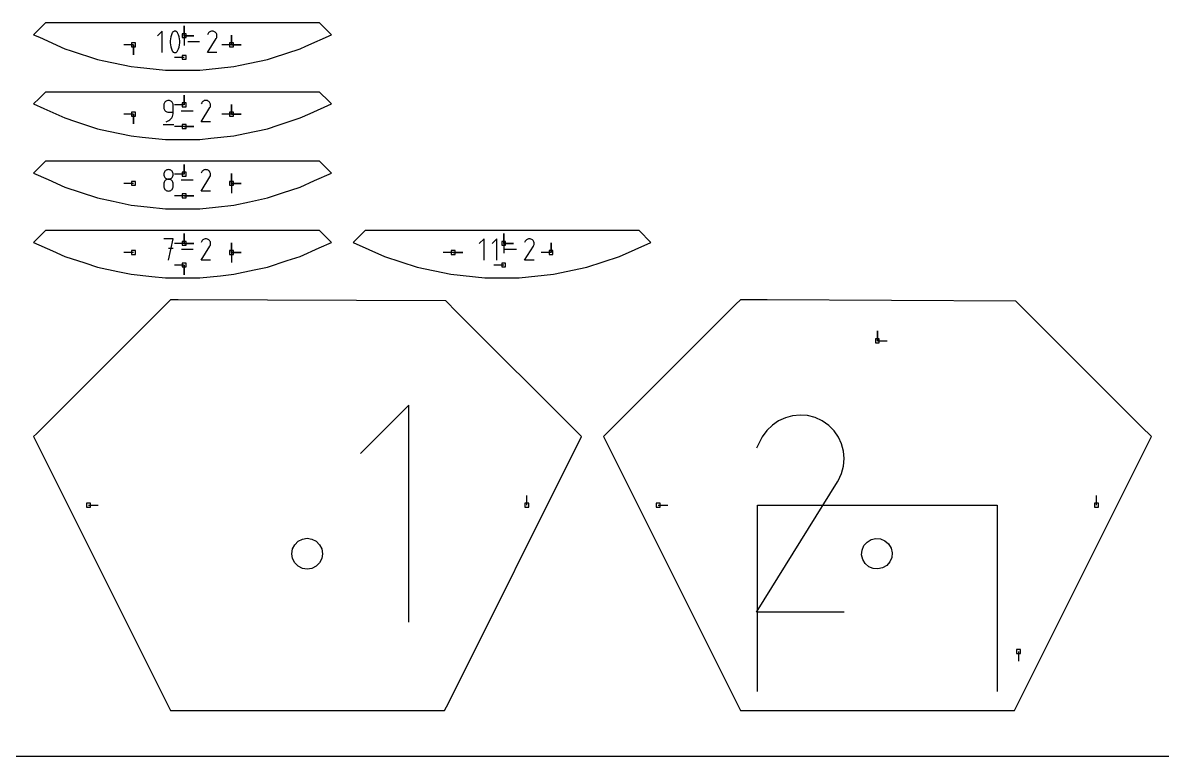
# Model space of a CAD drawing. Extents: x 0 to 800, y 0 to 1000.
# Drawn here: x 421 to 587.3, y 0 to 107.1 of the extents above; entities that cross this region are included whole.
import ezdxf

# ---------------------------------------------------------------- set-up
doc = ezdxf.new("R2010")
doc.units = 0

msp = doc.modelspace()

# ---------------------------------------------------------------- linework, layer by layer
at = {"layer": 'annotation', "color": 1}
for p, q in [((444.515961, 105.218613), (444.515961, 106.647363)), ((444.515961, 105.218613), (444.515961, 106.647363)), ((444.515961, 106.647363), (444.515961, 105.218613)), ((444.515961, 105.218613), (444.515961, 106.647363)), ((444.515961, 106.647363), (444.515961, 105.218613)), ((441.300909, 105.880125), (440.605025, 105.184044)), ((441.300909, 102.749922), (441.300909, 105.880125)), ((442.564866, 105.05974), (442.504871, 104.763518)), ((442.654859, 105.350093), (442.564866, 105.05974)), ((442.774849, 105.632263), (442.654859, 105.350093)), ((442.815257, 105.699458), (442.774849, 105.632263)), ((442.774849, 105.632263), (442.774849, 105.632263)), ((442.865614, 105.75672), (442.815257, 105.699458)), ((442.924256, 105.803495), (442.865614, 105.75672)), ((442.989513, 105.839229), (442.924256, 105.803495)), ((443.059719, 105.863367), (442.989513, 105.839229)), ((443.133206, 105.875355), (443.059719, 105.863367)), ((443.208308, 105.87464), (443.133206, 105.875355)), ((443.283356, 105.860667), (443.208308, 105.87464)), ((443.356683, 105.832882), (443.283356, 105.860667)), ((443.384754, 105.818131), (443.356683, 105.832882)), ((443.356683, 105.832882), (443.356683, 105.832882)), ((443.411691, 105.801187), (443.384754, 105.818131)), ((443.437362, 105.782185), (443.411691, 105.801187)), ((443.461638, 105.761259), (443.437362, 105.782185)), ((443.484387, 105.738543), (443.461638, 105.761259)), ((443.505479, 105.714171), (443.484387, 105.738543)), ((443.524782, 105.688277), (443.505479, 105.714171)), ((443.542165, 105.660995), (443.524782, 105.688277)), ((443.557498, 105.632459), (443.542165, 105.660995)), ((443.67807, 105.349708), (443.557498, 105.632459)), ((443.557498, 105.632459), (443.557498, 105.632459)), ((443.768499, 105.058918), (443.67807, 105.349708)), ((443.828785, 104.762406), (443.768499, 105.058918)), ((444.515961, 105.218613), (445.944711, 105.218613)), ((444.515961, 105.218613), (445.944711, 105.218613)), ((445.944711, 105.218613), (444.515961, 105.218613)), ((444.515961, 105.218613), (444.515961, 103.789863)), ((447.918121, 102.749897), (449.20271, 104.817919)), ((448.011364, 105.532059), (447.920084, 105.356959)), ((448.083802, 105.634777), (448.011364, 105.532059)), ((448.170711, 105.720522), (448.083802, 105.634777)), ((448.269448, 105.788609), (448.170711, 105.720522)), ((448.37737, 105.83835), (448.269448, 105.788609)), ((448.491834, 105.869059), (448.37737, 105.83835)), ((448.610196, 105.880048), (448.491834, 105.869059)), ((448.729813, 105.870633), (448.610196, 105.880048)), ((448.848043, 105.840125), (448.729813, 105.870633)), ((448.962242, 105.787838), (448.848043, 105.840125)), ((449.064381, 105.71531), (448.962242, 105.787838)), ((448.962242, 105.787838), (448.962242, 105.787838)), ((449.149779, 105.628277), (449.064381, 105.71531)), ((449.217679, 105.529405), (449.149779, 105.628277)), ((449.20271, 104.817919), (449.204245, 104.819819)), ((449.20271, 104.817919), (449.20271, 104.817919)), ((449.204245, 104.819819), (449.205718, 104.821736)), ((449.205718, 104.821736), (449.207137, 104.823684)), ((449.207137, 104.823684), (449.208513, 104.825682)), ((449.208513, 104.825682), (449.209855, 104.827743)), ((449.209855, 104.827743), (449.211172, 104.829886)), ((449.211172, 104.829886), (449.212475, 104.832126)), ((449.212475, 104.832126), (449.213774, 104.834478)), ((449.213774, 104.834478), (449.215077, 104.83696)), ((449.215077, 104.83696), (449.268117, 104.950842)), ((449.215077, 104.83696), (449.215077, 104.83696)), ((449.267321, 105.421364), (449.217679, 105.529405)), ((449.297945, 105.306819), (449.267321, 105.421364)), ((449.268117, 104.950842), (449.299102, 105.068891)), ((449.308792, 105.188439), (449.297945, 105.306819)), ((449.299102, 105.068891), (449.308792, 105.188439)), ((451.426738, 103.873851), (451.426738, 105.302601)), ((451.426738, 103.873851), (451.426738, 105.302601)), ((451.426738, 105.302601), (451.426738, 103.873851)), ((451.426738, 103.873851), (451.426738, 105.302601)), ((451.426738, 105.302601), (451.426738, 103.873851)), ((437.128935, 103.873851), (435.700185, 103.873851)), ((437.128935, 103.873851), (437.128935, 102.445101)), ((437.128935, 103.873851), (437.128935, 102.445101)), ((437.128935, 102.445101), (437.128935, 103.873851)), ((442.504871, 104.763518), (442.474874, 104.463744)), ((442.474874, 104.463744), (442.474874, 104.162733)), ((442.474874, 104.162733), (442.504871, 103.862799)), ((442.504871, 103.862799), (442.564866, 103.566257)), ((442.564866, 103.566257), (442.654859, 103.275424)), ((442.654859, 103.275424), (442.774849, 102.992614)), ((443.557498, 102.992811), (443.67807, 103.275039)), ((443.67807, 103.275039), (443.768499, 103.565436)), ((443.768499, 103.565436), (443.828785, 103.861686)), ((443.858928, 104.462487), (443.828785, 104.762406)), ((443.828785, 103.861686), (443.858928, 104.161475)), ((443.858928, 104.161475), (443.858928, 104.462487)), ((446.744353, 104.315023), (445.032812, 104.315023)), ((451.426738, 103.873851), (449.997988, 103.873851)), ((451.426738, 103.873851), (452.855488, 103.873851)), ((451.426738, 103.873851), (452.855488, 103.873851)), ((452.855488, 103.873851), (451.426738, 103.873851)), ((463.281414, 104.13924), (463.281414, 104.13924)), ((442.774849, 102.992614), (442.774849, 102.992614)), ((442.774849, 102.992614), (442.790127, 102.964136)), ((442.790127, 102.964136), (442.807382, 102.93699)), ((442.807382, 102.93699), (442.826542, 102.911259)), ((442.826542, 102.911259), (442.847534, 102.887026)), ((442.847534, 102.887026), (442.870285, 102.864373)), ((442.870285, 102.864373), (442.894723, 102.843383)), ((442.894723, 102.843383), (442.920776, 102.824137)), ((442.920776, 102.824137), (442.948369, 102.806719)), ((442.948369, 102.806719), (442.977431, 102.791211)), ((442.977431, 102.791211), (442.977431, 102.791211)), ((442.977431, 102.791211), (443.050181, 102.764015)), ((443.050181, 102.764015), (443.124792, 102.750503)), ((444.515961, 102.052839), (443.087212, 102.052839)), ((443.124792, 102.750503), (443.199578, 102.750126)), ((443.199578, 102.750126), (443.272851, 102.76233)), ((443.272851, 102.76233), (443.342925, 102.786567)), ((443.342925, 102.786567), (443.408114, 102.822284)), ((443.408114, 102.822284), (443.46673, 102.868931)), ((443.46673, 102.868931), (443.517087, 102.925957)), ((443.517087, 102.925957), (443.557498, 102.992811)), ((443.557498, 102.992811), (443.557498, 102.992811)), ((449.308319, 102.749897), (447.918121, 102.749897)), ((444.515961, 95.109833), (444.515961, 96.538583)), ((444.515961, 95.109833), (444.515961, 96.538583)), ((444.515961, 96.538583), (444.515961, 95.109833)), ((441.547737, 95.200314), (441.536514, 95.075265)), ((441.536514, 95.075265), (441.536514, 94.727225)), ((441.580084, 95.318039), (441.547737, 95.200314)), ((441.631574, 95.426468), (441.580084, 95.318039)), ((441.700228, 95.523628), (441.631574, 95.426468)), ((441.784064, 95.607546), (441.700228, 95.523628)), ((441.881101, 95.676249), (441.784064, 95.607546)), ((441.989359, 95.727765), (441.881101, 95.676249)), ((442.106856, 95.760122), (441.989359, 95.727765)), ((442.231613, 95.771346), (442.106856, 95.760122)), ((442.356628, 95.760122), (442.231613, 95.771346)), ((442.231613, 95.771346), (442.231613, 95.771346)), ((442.474263, 95.727765), (442.356628, 95.760122)), ((442.582562, 95.676249), (442.474263, 95.727765)), ((442.679566, 95.607546), (442.582562, 95.676249)), ((442.763321, 95.523628), (442.679566, 95.607546)), ((442.83187, 95.426468), (442.763321, 95.523628)), ((442.883256, 95.318039), (442.83187, 95.426468)), ((442.915522, 95.200314), (442.883256, 95.318039)), ((442.926712, 95.075265), (442.915522, 95.200314)), ((442.926712, 94.031341), (442.926712, 95.075265)), ((442.926712, 95.075265), (442.926712, 95.075265)), ((444.515961, 95.109833), (443.087212, 95.109833)), ((447.079581, 95.42328), (446.988301, 95.24818)), ((447.152018, 95.525998), (447.079581, 95.42328)), ((447.238927, 95.611743), (447.152018, 95.525998)), ((447.337664, 95.67983), (447.238927, 95.611743)), ((447.445586, 95.729571), (447.337664, 95.67983)), ((447.56005, 95.760279), (447.445586, 95.729571)), ((447.678412, 95.771269), (447.56005, 95.760279)), ((447.79803, 95.761854), (447.678412, 95.771269)), ((447.91626, 95.731346), (447.79803, 95.761854)), ((448.030459, 95.679059), (447.91626, 95.731346)), ((448.132597, 95.606531), (448.030459, 95.679059)), ((448.030459, 95.679059), (448.030459, 95.679059)), ((448.217996, 95.519497), (448.132597, 95.606531)), ((448.285896, 95.420626), (448.217996, 95.519497)), ((448.283293, 94.728181), (448.336334, 94.842063)), ((448.335538, 95.312585), (448.285896, 95.420626)), ((448.366162, 95.19804), (448.335538, 95.312585)), ((448.336334, 94.842063), (448.367319, 94.960112)), ((448.377008, 95.07966), (448.366162, 95.19804)), ((448.367319, 94.960112), (448.377008, 95.07966)), ((451.426738, 93.765072), (451.426738, 95.193822)), ((451.426738, 93.765072), (451.426738, 95.193822)), ((451.426738, 95.193822), (451.426738, 93.765072)), ((451.426738, 93.765072), (451.426738, 95.193822)), ((451.426738, 95.193822), (451.426738, 93.765072)), ((437.128935, 93.765072), (435.700185, 93.765072)), ((437.128935, 93.765072), (437.128935, 92.336322)), ((437.128935, 93.765072), (437.128935, 92.336322)), ((437.128935, 92.336322), (437.128935, 93.765072)), ((441.536514, 94.727225), (441.536514, 94.727225)), ((441.536514, 94.727225), (441.547737, 94.602183)), ((441.547737, 94.602183), (441.580084, 94.484476)), ((441.580084, 94.484476), (441.631574, 94.376073)), ((441.631574, 94.376073), (441.700228, 94.278944)), ((441.700228, 94.278944), (441.784064, 94.195059)), ((441.784064, 94.195059), (441.881101, 94.126386)), ((441.881101, 94.126386), (441.989359, 94.074896)), ((441.989359, 94.074896), (442.106856, 94.042558)), ((442.106856, 94.042558), (442.231613, 94.031341)), ((442.231613, 94.031341), (442.926712, 94.031341)), ((442.573392, 93.083539), (442.695559, 93.246509)), ((442.695559, 93.246509), (442.793861, 93.425326)), ((442.793861, 93.425326), (442.86641, 93.617437)), ((442.86641, 93.617437), (442.911322, 93.820292)), ((442.911322, 93.820292), (442.926712, 94.031341)), ((445.81257, 94.206244), (444.101029, 94.206244)), ((446.986338, 92.641117), (448.270926, 94.70914)), ((448.270926, 94.70914), (448.272462, 94.71104)), ((448.270926, 94.70914), (448.270926, 94.70914)), ((448.272462, 94.71104), (448.273935, 94.712956)), ((448.273935, 94.712956), (448.275354, 94.714905)), ((448.275354, 94.714905), (448.27673, 94.716902)), ((448.27673, 94.716902), (448.278072, 94.718964)), ((448.278072, 94.718964), (448.279389, 94.721107)), ((448.279389, 94.721107), (448.280692, 94.723346)), ((448.280692, 94.723346), (448.28199, 94.725699)), ((448.28199, 94.725699), (448.283293, 94.728181)), ((448.283293, 94.728181), (448.283293, 94.728181)), ((451.426738, 93.765072), (449.997988, 93.765072)), ((451.426738, 93.765072), (452.855488, 93.765072)), ((451.426738, 93.765072), (452.855488, 93.765072)), ((452.855488, 93.765072), (451.426738, 93.765072)), ((463.281394, 94.030481), (463.281394, 94.030481)), ((441.449651, 92.249868), (443.014753, 92.249868)), ((441.883769, 92.641143), (442.082547, 92.715217)), ((441.883769, 92.641143), (441.883769, 92.641143)), ((442.082547, 92.715217), (442.265, 92.815342)), ((442.265, 92.815342), (442.429244, 92.938967)), ((442.429244, 92.938967), (442.573392, 93.083539)), ((444.515961, 91.94406), (443.087212, 91.94406)), ((444.515961, 91.94406), (445.944711, 91.94406)), ((444.515961, 91.94406), (445.944711, 91.94406)), ((445.944711, 91.94406), (444.515961, 91.94406)), ((448.376536, 92.641117), (446.986338, 92.641117)), ((441.547927, 85.089086), (441.536711, 84.964621)), ((441.536711, 84.964621), (441.536711, 84.964621)), ((441.536711, 84.964621), (441.547933, 84.839572)), ((441.580257, 85.206356), (441.547927, 85.089086)), ((441.547933, 84.839572), (441.58028, 84.721847)), ((441.631727, 85.314443), (441.580257, 85.206356)), ((441.70036, 85.411357), (441.631727, 85.314443)), ((441.784179, 85.495111), (441.70036, 85.411357)), ((441.88121, 85.563715), (441.784179, 85.495111)), ((441.989476, 85.61518), (441.88121, 85.563715)), ((442.107001, 85.647517), (441.989476, 85.61518)), ((442.231809, 85.658738), (442.107001, 85.647517)), ((442.356618, 85.647517), (442.231809, 85.658738)), ((442.231809, 85.658738), (442.231809, 85.658738)), ((442.474143, 85.61518), (442.356618, 85.647517)), ((442.582409, 85.563715), (442.474143, 85.61518)), ((442.67944, 85.495111), (442.582409, 85.563715)), ((442.763259, 85.411357), (442.67944, 85.495111)), ((442.831892, 85.314443), (442.763259, 85.411357)), ((442.883362, 85.206356), (442.831892, 85.314443)), ((442.883339, 84.721847), (442.915686, 84.839572)), ((442.915692, 85.089086), (442.883362, 85.206356)), ((442.915686, 84.839572), (442.926908, 84.964621)), ((442.926908, 84.964621), (442.915692, 85.089086)), ((442.926908, 84.964621), (442.926908, 84.964621)), ((444.515961, 85.001054), (443.087212, 85.001054)), ((444.515961, 85.001054), (444.515961, 86.429804)), ((444.515961, 85.001054), (444.515961, 86.429804)), ((444.515961, 86.429804), (444.515961, 85.001054)), ((447.079581, 85.314501), (446.988301, 85.139401)), ((447.152018, 85.417218), (447.079581, 85.314501)), ((447.238927, 85.502964), (447.152018, 85.417218)), ((447.337664, 85.57105), (447.238927, 85.502964)), ((447.445586, 85.620791), (447.337664, 85.57105)), ((447.56005, 85.6515), (447.445586, 85.620791)), ((447.678412, 85.66249), (447.56005, 85.6515)), ((447.79803, 85.653074), (447.678412, 85.66249)), ((447.91626, 85.622566), (447.79803, 85.653074)), ((448.030459, 85.57028), (447.91626, 85.622566)), ((448.132597, 85.497752), (448.030459, 85.57028)), ((448.030459, 85.57028), (448.030459, 85.57028)), ((448.217996, 85.410718), (448.132597, 85.497752)), ((448.285896, 85.311847), (448.217996, 85.410718)), ((448.335538, 85.203805), (448.285896, 85.311847)), ((448.366162, 85.089261), (448.335538, 85.203805)), ((448.336334, 84.733284), (448.367319, 84.851333)), ((448.377008, 84.970881), (448.366162, 85.089261)), ((448.367319, 84.851333), (448.377008, 84.970881)), ((451.426738, 83.656293), (451.426738, 85.085043)), ((451.426738, 83.656293), (451.426738, 85.085043)), ((451.426738, 85.085043), (451.426738, 83.656293)), ((451.426738, 83.656293), (451.426738, 85.085043)), ((451.426738, 85.085043), (451.426738, 83.656293)), ((437.128935, 83.656293), (435.700185, 83.656293)), ((441.547927, 83.697647), (441.536711, 83.572656)), ((441.536711, 83.572656), (441.536711, 83.226383)), ((441.536711, 83.226383), (441.536711, 83.226383)), ((441.536711, 83.226383), (441.547933, 83.101401)), ((441.580257, 83.815327), (441.547927, 83.697647)), ((441.631727, 83.923721), (441.580257, 83.815327)), ((441.58028, 84.721847), (441.631771, 84.613418)), ((441.70036, 84.020856), (441.631727, 83.923721)), ((441.631771, 84.613418), (441.700424, 84.516259)), ((441.784179, 84.104758), (441.70036, 84.020856)), ((441.700424, 84.516259), (441.78426, 84.432341)), ((441.88121, 84.173451), (441.784179, 84.104758)), ((441.78426, 84.432341), (441.881297, 84.363637)), ((441.989476, 84.224963), (441.88121, 84.173451)), ((441.881297, 84.363637), (441.989555, 84.312121)), ((442.107001, 84.257317), (441.989476, 84.224963)), ((441.989555, 84.312121), (442.107053, 84.279764)), ((442.231809, 84.268541), (442.107001, 84.257317)), ((442.107053, 84.279764), (442.231809, 84.268541)), ((442.231809, 84.268541), (442.356566, 84.279764)), ((442.356618, 84.257323), (442.231809, 84.268541)), ((442.231809, 84.268541), (442.231809, 84.268541)), ((442.231809, 84.268541), (442.231809, 84.268541)), ((442.356566, 84.279764), (442.474064, 84.312121)), ((442.474143, 84.224985), (442.356618, 84.257323)), ((442.474064, 84.312121), (442.582322, 84.363637)), ((442.582409, 84.173495), (442.474143, 84.224985)), ((442.582322, 84.363637), (442.679359, 84.432341)), ((442.67944, 84.104822), (442.582409, 84.173495)), ((442.679359, 84.432341), (442.763195, 84.516259)), ((442.763259, 84.020937), (442.67944, 84.104822)), ((442.763195, 84.516259), (442.831848, 84.613418)), ((442.831892, 83.923808), (442.763259, 84.020937)), ((442.831848, 84.613418), (442.883339, 84.721847)), ((442.883362, 83.815406), (442.831892, 83.923808)), ((442.915692, 83.697699), (442.883362, 83.815406)), ((442.915686, 83.101401), (442.926908, 83.226383)), ((442.926908, 83.572656), (442.915692, 83.697699)), ((442.926908, 83.226383), (442.926908, 83.572656)), ((442.926908, 83.572656), (442.926908, 83.572656)), ((445.81257, 84.097465), (444.101029, 84.097465)), ((446.986338, 82.532338), (448.270926, 84.600361)), ((448.270926, 84.600361), (448.272462, 84.602261)), ((448.270926, 84.600361), (448.270926, 84.600361)), ((448.272462, 84.602261), (448.273935, 84.604177)), ((448.273935, 84.604177), (448.275354, 84.606126)), ((448.275354, 84.606126), (448.27673, 84.608123)), ((448.27673, 84.608123), (448.278072, 84.610185)), ((448.278072, 84.610185), (448.279389, 84.612328)), ((448.279389, 84.612328), (448.280692, 84.614567)), ((448.280692, 84.614567), (448.28199, 84.61692)), ((448.28199, 84.61692), (448.283293, 84.619402)), ((448.283293, 84.619402), (448.336334, 84.733284)), ((448.283293, 84.619402), (448.283293, 84.619402)), ((451.426738, 83.656293), (451.426737, 82.227543)), ((451.426738, 83.656293), (452.855488, 83.656292)), ((451.426738, 83.656293), (452.855488, 83.656292)), ((452.855488, 83.656292), (451.426738, 83.656293)), ((441.547933, 83.101401), (441.58028, 82.983857)), ((441.58028, 82.983857), (441.631771, 82.875689)), ((441.631771, 82.875689), (441.700424, 82.778839)), ((441.700424, 82.778839), (441.78426, 82.695247)), ((441.78426, 82.695247), (441.881297, 82.626853)), ((441.881297, 82.626853), (441.989555, 82.575598)), ((441.989555, 82.575598), (442.107053, 82.543422)), ((442.107053, 82.543422), (442.231809, 82.532266)), ((442.231809, 82.532266), (442.356566, 82.543422)), ((442.231809, 82.532266), (442.231809, 82.532266)), ((442.356566, 82.543422), (442.474064, 82.575598)), ((442.474064, 82.575598), (442.582322, 82.626853)), ((442.582322, 82.626853), (442.679359, 82.695247)), ((442.679359, 82.695247), (442.763195, 82.778839)), ((442.763195, 82.778839), (442.831848, 82.875689)), ((442.831848, 82.875689), (442.883339, 82.983857)), ((442.883339, 82.983857), (442.915686, 83.101401)), ((444.515961, 81.835281), (443.087212, 81.835281)), ((444.515961, 81.835281), (445.944711, 81.835281)), ((444.515961, 81.835281), (445.944711, 81.835281)), ((445.944711, 81.835281), (444.515961, 81.835281)), ((448.376536, 82.532338), (446.986338, 82.532338)), ((442.927694, 75.553787), (441.535729, 75.553787)), ((442.231809, 72.423584), (442.927694, 75.553787)), ((444.515961, 74.892275), (443.087212, 74.892275)), ((444.515961, 74.892275), (444.515961, 76.321025)), ((444.515961, 74.892275), (444.515961, 76.321025)), ((444.515961, 76.321025), (444.515961, 74.892275)), ((444.515961, 74.892275), (444.515961, 76.321025)), ((444.515961, 76.321025), (444.515961, 74.892275)), ((444.515961, 74.892275), (445.944711, 74.892275)), ((444.515961, 74.892275), (445.944711, 74.892275)), ((445.944711, 74.892275), (444.515961, 74.892275)), ((447.080464, 75.205721), (446.989184, 75.030622)), ((447.152902, 75.308439), (447.080464, 75.205721)), ((447.239811, 75.394185), (447.152902, 75.308439)), ((447.338548, 75.462271), (447.239811, 75.394185)), ((447.44647, 75.512012), (447.338548, 75.462271)), ((447.560934, 75.542721), (447.44647, 75.512012)), ((447.679296, 75.553711), (447.560934, 75.542721)), ((447.798913, 75.544295), (447.679296, 75.553711)), ((447.917143, 75.513787), (447.798913, 75.544295)), ((448.031342, 75.461501), (447.917143, 75.513787)), ((448.133481, 75.388972), (448.031342, 75.461501)), ((448.031342, 75.461501), (448.031342, 75.461501)), ((448.21888, 75.301939), (448.133481, 75.388972)), ((448.286779, 75.203068), (448.21888, 75.301939)), ((448.336421, 75.095026), (448.286779, 75.203068)), ((448.367045, 74.980482), (448.336421, 75.095026)), ((448.377892, 74.862102), (448.367045, 74.980482)), ((448.368202, 74.742554), (448.377892, 74.862102)), ((451.426738, 73.547513), (451.426738, 74.976263)), ((451.426738, 73.547513), (451.426738, 74.976263)), ((451.426738, 74.976263), (451.426738, 73.547513)), ((451.426738, 73.547513), (451.426738, 74.976263)), ((451.426738, 74.976263), (451.426738, 73.547513)), ((488.290685, 75.553787), (487.594801, 74.857707)), ((488.290685, 72.423584), (488.290685, 75.553787)), ((490.160395, 75.553787), (489.464511, 74.857707)), ((490.160395, 72.423584), (490.160395, 75.553787)), ((491.161652, 74.892275), (491.161652, 76.321025)), ((491.161652, 74.892275), (491.161652, 76.321025)), ((491.161652, 76.321025), (491.161652, 74.892275)), ((491.161652, 74.892275), (491.161652, 76.321025)), ((491.161652, 76.321025), (491.161652, 74.892275)), ((491.161652, 74.892275), (492.590402, 74.892275)), ((491.161652, 74.892275), (492.590402, 74.892275)), ((492.590402, 74.892275), (491.161652, 74.892275)), ((491.161652, 74.892275), (491.161652, 73.463525)), ((494.312969, 75.205721), (494.221689, 75.030622)), ((494.385407, 75.308439), (494.312969, 75.205721)), ((494.472316, 75.394185), (494.385407, 75.308439)), ((494.571053, 75.462271), (494.472316, 75.394185)), ((494.678975, 75.512012), (494.571053, 75.462271)), ((494.793439, 75.542721), (494.678975, 75.512012)), ((494.911801, 75.553711), (494.793439, 75.542721)), ((495.031419, 75.544295), (494.911801, 75.553711)), ((495.149648, 75.513787), (495.031419, 75.544295)), ((495.263847, 75.461501), (495.149648, 75.513787)), ((495.365986, 75.388972), (495.263847, 75.461501)), ((495.263847, 75.461501), (495.263847, 75.461501)), ((495.451385, 75.301939), (495.365986, 75.388972)), ((495.519285, 75.203068), (495.451385, 75.301939)), ((495.568926, 75.095026), (495.519285, 75.203068)), ((495.59955, 74.980482), (495.568926, 75.095026)), ((495.610397, 74.862102), (495.59955, 74.980482)), ((495.600707, 74.742554), (495.610397, 74.862102)), ((498.072428, 73.547513), (498.072428, 74.976263)), ((498.072428, 73.547513), (498.072428, 74.976263)), ((498.072428, 74.976263), (498.072428, 73.547513)), ((437.128935, 73.547513), (435.700185, 73.547513)), ((442.927694, 74.15986), (442.231809, 74.15986)), ((445.813454, 73.988686), (444.101912, 73.988686)), ((446.987221, 72.423559), (448.27181, 74.491581)), ((448.27181, 74.491581), (448.273345, 74.493482)), ((448.27181, 74.491581), (448.27181, 74.491581)), ((448.273345, 74.493482), (448.274818, 74.495398)), ((448.274818, 74.495398), (448.276237, 74.497347)), ((448.276237, 74.497347), (448.277613, 74.499344)), ((448.277613, 74.499344), (448.278955, 74.501406)), ((448.278955, 74.501406), (448.280272, 74.503548)), ((448.280272, 74.503548), (448.281575, 74.505788)), ((448.281575, 74.505788), (448.282874, 74.508141)), ((448.282874, 74.508141), (448.284177, 74.510623)), ((448.284177, 74.510623), (448.337217, 74.624505)), ((448.284177, 74.510623), (448.284177, 74.510623)), ((448.337217, 74.624505), (448.368202, 74.742554)), ((451.426738, 73.547513), (451.426737, 72.118763)), ((451.426738, 73.547513), (452.855488, 73.547513)), ((451.426738, 73.547513), (452.855488, 73.547513)), ((452.855488, 73.547513), (451.426738, 73.547513)), ((463.281407, 73.81291), (463.281407, 73.81291)), ((483.774626, 73.547513), (482.345876, 73.547513)), ((483.774626, 73.547513), (485.203376, 73.547513)), ((483.774626, 73.547513), (485.203376, 73.547513)), ((485.203376, 73.547513), (483.774626, 73.547513)), ((493.045959, 73.988686), (491.334417, 73.988686)), ((494.219726, 72.423559), (495.504315, 74.491581)), ((495.504315, 74.491581), (495.505851, 74.493482)), ((495.504315, 74.491581), (495.504315, 74.491581)), ((495.505851, 74.493482), (495.507323, 74.495398)), ((495.507323, 74.495398), (495.508743, 74.497347)), ((495.508743, 74.497347), (495.510118, 74.499344)), ((495.510118, 74.499344), (495.51146, 74.501406)), ((495.51146, 74.501406), (495.512778, 74.503548)), ((495.512778, 74.503548), (495.514081, 74.505788)), ((495.514081, 74.505788), (495.515379, 74.508141)), ((495.515379, 74.508141), (495.516682, 74.510623)), ((495.516682, 74.510623), (495.569722, 74.624505)), ((495.516682, 74.510623), (495.516682, 74.510623)), ((495.569722, 74.624505), (495.600707, 74.742554)), ((498.072428, 73.547513), (496.643678, 73.547513)), ((444.515961, 71.726502), (443.087212, 71.726502)), ((444.515961, 71.726502), (444.515961, 70.297752)), ((444.515961, 71.726502), (444.515961, 70.297752)), ((444.515961, 70.297752), (444.515961, 71.726502)), ((448.377419, 72.423559), (446.987221, 72.423559)), ((491.161652, 71.726502), (489.732902, 71.726502)), ((495.609924, 72.423559), (494.219726, 72.423559)), ((545.717488, 60.667499), (545.717488, 62.096249)), ((545.717488, 60.667499), (545.717488, 62.096249)), ((545.717488, 62.096249), (545.717488, 60.667499)), ((545.717488, 60.667499), (547.146238, 60.667499)), ((477.312422, 51.258958), (470.268848, 44.213397)), ((477.312422, 19.575791), (477.312422, 51.258958)), ((530.390954, 48.350216), (529.591252, 47.56122)), ((531.299493, 48.976721), (530.390954, 48.350216)), ((532.292549, 49.434418), (531.299493, 48.976721)), ((533.345799, 49.716987), (532.292549, 49.434418)), ((534.434921, 49.818112), (533.345799, 49.716987)), ((535.535595, 49.731472), (534.434921, 49.818112)), ((536.623498, 49.450751), (535.535595, 49.731472)), ((537.67431, 48.96963), (536.623498, 49.450751)), ((538.614149, 48.302254), (537.67431, 48.96963)), ((537.67431, 48.96963), (537.67431, 48.96963)), ((539.399955, 47.501408), (538.614149, 48.302254)), ((528.924708, 46.616052), (528.08479, 45.004854)), ((529.591252, 47.56122), (528.924708, 46.616052)), ((540.024744, 46.591634), (539.399955, 47.501408)), ((540.481526, 45.597479), (540.024744, 46.591634)), ((540.763315, 44.543485), (540.481526, 45.597479)), ((540.863123, 43.454199), (540.763315, 44.543485)), ((540.773964, 42.354165), (540.863123, 43.454199)), ((540.48885, 41.267926), (540.773964, 42.354165)), ((528.066727, 21.015701), (539.886998, 40.04482)), ((539.886998, 40.04482), (539.901129, 40.062305)), ((539.886998, 40.04482), (539.886998, 40.04482)), ((539.901129, 40.062305), (539.91468, 40.079939)), ((539.91468, 40.079939), (539.92774, 40.097871)), ((539.92774, 40.097871), (539.940399, 40.116248)), ((539.940399, 40.116248), (539.952745, 40.13522)), ((539.952745, 40.13522), (539.964869, 40.154936)), ((539.964869, 40.154936), (539.976859, 40.175543)), ((539.976859, 40.175543), (539.988804, 40.197191)), ((539.988804, 40.197191), (540.000794, 40.220029)), ((540.000794, 40.220029), (540.48885, 41.267926)), ((540.000794, 40.220029), (540.000794, 40.220029)), ((430.542491, 36.667499), (431.971241, 36.667499)), ((494.54249, 36.667499), (494.54249, 38.096249)), ((513.717489, 36.667499), (515.146239, 36.667499)), ((528.217552, 9.4675), (528.217563, 36.667513)), ((528.217563, 36.667513), (530.200824, 36.667446)), ((530.200824, 36.667446), (563.21743, 36.667542)), ((563.21743, 36.667542), (563.217431, 9.4675)), ((577.717488, 36.667499), (577.717488, 38.096249)), ((540.858775, 21.015701), (528.066727, 21.015701)), ((566.313113, 15.286875), (566.313112, 13.858125))]:
    msp.add_line(p, q, dxfattribs=at)
at = {"layer": 'boundary', "color": 5}
for p, q in [((424.277837, 107.102615), (423.485362, 106.310142)), ((450.577836, 107.102616), (424.277837, 107.102615)), ((464.277836, 107.102615), (450.577836, 107.102616)), ((466.013182, 105.367272), (464.277836, 107.102615)), ((423.485362, 106.310142), (422.542491, 105.367271)), ((422.542491, 105.367271), (423.388611, 104.986908)), ((423.388611, 104.986908), (427.116108, 103.311253)), ((462.285684, 103.691617), (466.013182, 105.367272)), ((427.116108, 103.311253), (427.997612, 103.022208)), ((457.556186, 102.037893), (461.439565, 103.311253)), ((461.439565, 103.311253), (462.285684, 103.691617)), ((427.997612, 103.022208), (431.880991, 101.748848)), ((431.880991, 101.748848), (432.788054, 101.554344)), ((432.788054, 101.554344), (436.784031, 100.697473)), ((452.678705, 100.891977), (456.674682, 101.748848)), ((456.674682, 101.748848), (457.556186, 102.037893)), ((436.784031, 100.697473), (437.706544, 100.599675)), ((437.706544, 100.599675), (441.770587, 100.168836)), ((441.770587, 100.168836), (442.69827, 100.168836)), ((442.69827, 100.168836), (446.785086, 100.168836)), ((446.785086, 100.168836), (447.707599, 100.266634)), ((447.707599, 100.266634), (451.771642, 100.697473)), ((451.771642, 100.697473), (452.678705, 100.891977)), ((424.277837, 96.993836), (423.323397, 96.039397)), ((447.777836, 96.993836), (424.277837, 96.993836)), ((464.277836, 96.993836), (447.777836, 96.993836)), ((465.63719, 95.634484), (464.277836, 96.993836)), ((423.323397, 96.039397), (422.542491, 95.258492)), ((422.542491, 95.258492), (424.028918, 94.590286)), ((462.925991, 93.87068), (466.013182, 95.258492)), ((466.013182, 95.258492), (465.63719, 95.634484)), ((424.028918, 94.590286), (427.116108, 93.202474)), ((427.116108, 93.202474), (428.664696, 92.694692)), ((458.22327, 92.147851), (461.439565, 93.202474)), ((461.439565, 93.202474), (462.925991, 93.87068)), ((428.664696, 92.694692), (431.880991, 91.640069)), ((431.880991, 91.640069), (433.474479, 91.298372)), ((453.365131, 90.930391), (456.674682, 91.640069)), ((456.674682, 91.640069), (458.22327, 92.147851)), ((433.474479, 91.298372), (436.784031, 90.588693)), ((436.784031, 90.588693), (438.404662, 90.416886)), ((438.404662, 90.416886), (441.770587, 90.060057)), ((441.770587, 90.060057), (443.4003, 90.060057)), ((443.4003, 90.060057), (446.785086, 90.060057)), ((446.785086, 90.060057), (448.405717, 90.231864)), ((448.405717, 90.231864), (451.771642, 90.588693)), ((451.771642, 90.588693), (453.365131, 90.930391)), ((424.277837, 86.885057), (423.161431, 85.768652)), ((444.977837, 86.885057), (424.277837, 86.885057)), ((464.277836, 86.885057), (444.977837, 86.885057)), ((465.475224, 85.68767), (464.277836, 86.885057)), ((423.161431, 85.768652), (422.542491, 85.149713)), ((422.542491, 85.149713), (424.669224, 84.193664)), ((463.566297, 84.049744), (466.013182, 85.149713)), ((466.013182, 85.149713), (465.475224, 85.68767)), ((424.669224, 84.193664), (427.116108, 83.093695)), ((461.439565, 83.093695), (463.566297, 84.049744)), ((427.116108, 83.093695), (429.331779, 82.367176)), ((429.331779, 82.367176), (431.880991, 81.53129)), ((431.880991, 81.53129), (434.160905, 81.0424)), ((454.051557, 80.968804), (456.674682, 81.53129)), ((456.674682, 81.53129), (458.890353, 82.257808)), ((458.890353, 82.257808), (461.439565, 83.093695)), ((434.160905, 81.0424), (436.784031, 80.479914)), ((436.784031, 80.479914), (439.10278, 80.234098)), ((439.10278, 80.234098), (441.770587, 79.951278)), ((441.770587, 79.951278), (444.10233, 79.951278)), ((444.10233, 79.951278), (446.785086, 79.951278)), ((446.785086, 79.951278), (449.103835, 80.197094)), ((449.103835, 80.197094), (451.771642, 80.479914)), ((451.771642, 80.479914), (454.051557, 80.968804)), ((424.277837, 76.776278), (422.999466, 75.497908)), ((442.177837, 76.776278), (424.277837, 76.776278)), ((464.277836, 76.776278), (442.177837, 76.776278)), ((465.313259, 75.740856), (464.277836, 76.776278)), ((470.923527, 76.776278), (470.293018, 76.145769)), ((500.023527, 76.776278), (470.923527, 76.776278)), ((510.923526, 76.776278), (500.023527, 76.776278)), ((512.658872, 75.040934), (510.923526, 76.776278)), ((422.999466, 75.497908), (422.542491, 75.040934)), ((422.542491, 75.040934), (425.30953, 73.797042)), ((464.206604, 74.228807), (466.013182, 75.040934)), ((466.013182, 75.040934), (465.313259, 75.740856)), ((470.293018, 76.145769), (469.188182, 75.040934)), ((469.188182, 75.040934), (473.761799, 72.984915)), ((508.085255, 72.984915), (512.658872, 75.040934)), ((425.30953, 73.797042), (427.116108, 72.984915)), ((461.439565, 72.984915), (464.206604, 74.228807)), ((427.116108, 72.984915), (429.998863, 72.03966)), ((429.998863, 72.03966), (431.880991, 71.422511)), ((456.674682, 71.422511), (459.557437, 72.367766)), ((459.557437, 72.367766), (461.439565, 72.984915)), ((473.761799, 72.984915), (478.526681, 71.422511)), ((503.320373, 71.422511), (508.085255, 72.984915)), ((431.880991, 71.422511), (434.847331, 70.786428)), ((434.847331, 70.786428), (436.784031, 70.371135)), ((436.784031, 70.371135), (439.800898, 70.05131)), ((439.800898, 70.05131), (441.770587, 69.842499)), ((446.785086, 69.842499), (449.801953, 70.162324)), ((449.801953, 70.162324), (451.771642, 70.371135)), ((451.771642, 70.371135), (454.737982, 71.007218)), ((454.737982, 71.007218), (456.674682, 71.422511)), ((478.526681, 71.422511), (483.429721, 70.371135)), ((483.429721, 70.371135), (488.416277, 69.842499)), ((493.430776, 69.842499), (498.417333, 70.371135)), ((498.417333, 70.371135), (503.320373, 71.422511)), ((441.770587, 69.842499), (444.80436, 69.842499)), ((444.80436, 69.842499), (446.785086, 69.842499)), ((488.416277, 69.842499), (493.430776, 69.842499)), ((442.542491, 66.667499), (440.742218, 64.867226)), ((443.642491, 66.667499), (442.542491, 66.667499)), ((482.733378, 66.476611), (443.642491, 66.667499)), ((525.717489, 66.667499), (525.040704, 65.990715)), ((529.617489, 66.667499), (525.717489, 66.667499)), ((565.943083, 66.441904), (529.617489, 66.667499)), ((484.342762, 64.867226), (482.733378, 66.476611)), ((525.040704, 65.990715), (519.334706, 60.284716)), ((566.394273, 65.990715), (565.943083, 66.441904)), ((572.100271, 60.284716), (566.394273, 65.990715)), ((440.742218, 64.867226), (422.942218, 47.067226)), ((502.142762, 47.067226), (484.342762, 64.867226)), ((519.334706, 60.284716), (507.134704, 48.084713)), ((584.300273, 48.084713), (572.100271, 60.284716)), ((422.942218, 47.067226), (422.542491, 46.667499)), ((422.542491, 46.667499), (441.992491, 7.7675)), ((483.09249, 7.7675), (502.542489, 46.667499)), ((502.542489, 46.667499), (502.142762, 47.067226)), ((506.189894, 47.139904), (505.717489, 46.667499)), ((505.717489, 46.667499), (523.767489, 10.5675)), ((507.134704, 48.084713), (506.189894, 47.139904)), ((567.667488, 10.5675), (585.717487, 46.667499)), ((585.717487, 46.667499), (584.300273, 48.084713)), ((523.767489, 10.5675), (525.717489, 6.6675)), ((565.717488, 6.6675), (567.667488, 10.5675)), ((441.992491, 7.7675), (442.542491, 6.6675)), ((442.542491, 6.6675), (443.09249, 6.6675)), ((443.09249, 6.6675), (474.292496, 6.6675)), ((474.292496, 6.6675), (481.99249, 6.6675)), ((481.99249, 6.6675), (482.54249, 6.6675)), ((482.54249, 6.6675), (483.09249, 7.7675)), ((525.717489, 6.6675), (527.667487, 6.6675)), ((527.667487, 6.6675), (536.467517, 6.6675)), ((536.467517, 6.6675), (563.76749, 6.6675)), ((563.76749, 6.6675), (565.717488, 6.6675))]:
    msp.add_line(p, q, dxfattribs=at)
at = {"layer": 'frame', "color": 5}
msp.add_line((0, 0), (800, 0), dxfattribs=at)
at = {"layer": 'hole', "color": 5}
for p, q in [((444.801711, 105.504363), (444.230211, 105.504363)), ((444.230211, 105.504363), (444.230211, 104.932863)), ((444.230211, 104.932863), (444.801711, 104.932863)), ((444.801711, 104.932863), (444.801711, 105.504363)), ((437.414685, 104.159601), (436.843185, 104.159601)), ((436.843185, 104.159601), (436.843185, 103.588101)), ((436.843185, 103.588101), (437.414685, 103.588101)), ((437.414685, 103.588101), (437.414685, 104.159601)), ((451.712488, 104.159601), (451.140988, 104.159601)), ((451.140988, 104.159601), (451.140988, 103.588101)), ((451.140988, 103.588101), (451.712488, 103.588101)), ((451.712488, 103.588101), (451.712488, 104.159601)), ((444.801711, 102.338589), (444.230211, 102.338589)), ((444.230211, 102.338589), (444.230211, 101.767089)), ((444.230211, 101.767089), (444.801711, 101.767089)), ((444.801711, 101.767089), (444.801711, 102.338589)), ((444.801711, 95.395583), (444.230211, 95.395583)), ((444.230211, 95.395583), (444.230211, 94.824083)), ((444.230211, 94.824083), (444.801711, 94.824083)), ((444.801711, 94.824083), (444.801711, 95.395583)), ((437.414685, 94.050822), (436.843185, 94.050822)), ((436.843185, 94.050822), (436.843185, 93.479322)), ((436.843185, 93.479322), (437.414685, 93.479322)), ((437.414685, 93.479322), (437.414685, 94.050822)), ((451.712488, 94.050822), (451.140988, 94.050822)), ((451.140988, 94.050822), (451.140988, 93.479322)), ((451.140988, 93.479322), (451.712488, 93.479322)), ((451.712488, 93.479322), (451.712488, 94.050822)), ((444.801711, 92.22981), (444.230211, 92.22981)), ((444.230211, 92.22981), (444.230211, 91.65831)), ((444.230211, 91.65831), (444.801711, 91.65831)), ((444.801711, 91.65831), (444.801711, 92.22981)), ((444.801711, 85.286804), (444.230211, 85.286804)), ((444.230211, 85.286804), (444.230211, 84.715304)), ((444.801711, 84.715304), (444.801711, 85.286804)), ((437.414685, 83.942043), (436.843185, 83.942043)), ((436.843185, 83.942043), (436.843185, 83.370543)), ((436.843185, 83.370543), (437.414685, 83.370543)), ((437.414685, 83.370543), (437.414685, 83.942043)), ((444.230211, 84.715304), (444.801711, 84.715304)), ((451.712488, 83.942043), (451.140988, 83.942043)), ((451.140988, 83.942043), (451.140988, 83.370543)), ((451.140988, 83.370543), (451.712488, 83.370543)), ((451.712488, 83.370543), (451.712488, 83.942043)), ((444.801711, 82.121031), (444.230211, 82.121031)), ((444.230211, 82.121031), (444.230211, 81.549531)), ((444.230211, 81.549531), (444.801711, 81.549531)), ((444.801711, 81.549531), (444.801711, 82.121031)), ((444.801711, 75.178025), (444.230211, 75.178025)), ((444.230211, 75.178025), (444.230211, 74.606525)), ((444.801711, 74.606525), (444.801711, 75.178025)), ((491.447402, 75.178025), (490.875902, 75.178025)), ((490.875902, 75.178025), (490.875902, 74.606525)), ((491.447402, 74.606525), (491.447402, 75.178025)), ((437.414685, 73.833263), (436.843185, 73.833263)), ((436.843185, 73.833263), (436.843185, 73.261763)), ((436.843185, 73.261763), (437.414685, 73.261763)), ((437.414685, 73.261763), (437.414685, 73.833263)), ((444.230211, 74.606525), (444.801711, 74.606525)), ((451.712488, 73.833263), (451.140988, 73.833263)), ((451.140988, 73.833263), (451.140988, 73.261763)), ((451.140988, 73.261763), (451.712488, 73.261763)), ((451.712488, 73.261763), (451.712488, 73.833263)), ((484.060376, 73.833263), (483.488876, 73.833263)), ((483.488876, 73.833263), (483.488876, 73.261763)), ((483.488876, 73.261763), (484.060376, 73.261763)), ((484.060376, 73.261763), (484.060376, 73.833263)), ((490.875902, 74.606525), (491.447402, 74.606525)), ((498.358178, 73.833263), (497.786678, 73.833263)), ((497.786678, 73.833263), (497.786678, 73.261763)), ((497.786678, 73.261763), (498.358178, 73.261763)), ((498.358178, 73.261763), (498.358178, 73.833263)), ((444.801711, 72.012252), (444.230211, 72.012252)), ((444.230211, 72.012252), (444.230211, 71.440752)), ((444.801711, 71.440752), (444.801711, 72.012252)), ((491.447402, 72.012252), (490.875902, 72.012252)), ((490.875902, 72.012252), (490.875902, 71.440752)), ((491.447402, 71.440752), (491.447402, 72.012252)), ((444.230211, 71.440752), (444.801711, 71.440752)), ((490.875902, 71.440752), (491.447402, 71.440752)), ((546.003238, 60.953249), (545.431738, 60.953249)), ((545.431738, 60.953249), (545.431738, 60.381749)), ((545.431738, 60.381749), (546.003238, 60.381749)), ((546.003238, 60.381749), (546.003238, 60.953249)), ((430.828241, 36.953249), (430.256741, 36.953249)), ((430.256741, 36.953249), (430.256741, 36.381749)), ((430.828241, 36.381749), (430.828241, 36.953249)), ((494.82824, 36.953249), (494.25674, 36.953249)), ((494.25674, 36.953249), (494.25674, 36.381749)), ((494.82824, 36.381749), (494.82824, 36.953249)), ((514.003239, 36.953249), (513.431739, 36.953249)), ((513.431739, 36.953249), (513.431739, 36.381749)), ((514.003239, 36.381749), (514.003239, 36.953249)), ((578.003238, 36.953249), (577.431738, 36.953249)), ((577.431738, 36.953249), (577.431738, 36.381749)), ((578.003238, 36.381749), (578.003238, 36.953249)), ((430.256741, 36.381749), (430.828241, 36.381749)), ((494.25674, 36.381749), (494.82824, 36.381749)), ((513.431739, 36.381749), (514.003239, 36.381749)), ((577.431738, 36.381749), (578.003238, 36.381749)), ((461.14913, 31.388963), (461.776358, 31.708551)), ((461.776358, 31.708551), (462.471646, 31.818674)), ((462.471646, 31.818674), (463.166935, 31.708551)), ((463.166935, 31.708551), (463.794163, 31.388963)), ((544.214618, 31.279453), (544.813366, 31.638242)), ((544.813366, 31.638242), (545.493681, 31.794447)), ((545.493681, 31.794447), (546.188969, 31.732778)), ((546.188969, 31.732778), (546.831171, 31.459273)), ((460.221647, 29.568675), (460.331769, 30.263964)), ((460.331769, 30.263964), (460.651358, 30.891193)), ((460.651358, 30.891193), (461.14913, 31.388963)), ((463.794163, 31.388963), (464.291935, 30.891193)), ((464.291935, 30.891193), (464.611524, 30.263964)), ((464.611524, 30.263964), (464.721646, 29.568675)), ((543.420872, 29.415711), (543.48254, 30.111)), ((543.48254, 30.111), (543.756047, 30.753202)), ((543.756047, 30.753202), (544.214618, 31.279453)), ((546.831171, 31.459273), (547.357423, 31.000703)), ((547.357423, 31.000703), (547.716212, 30.401955)), ((547.716212, 30.401955), (547.872418, 29.721639)), ((460.331769, 28.873387), (460.221647, 29.568675)), ((460.651358, 28.246158), (460.331769, 28.873387)), ((464.611524, 28.873387), (464.291935, 28.246158)), ((464.721646, 29.568675), (464.611524, 28.873387)), ((543.577077, 28.735396), (543.420872, 29.415711)), ((543.935867, 28.136648), (543.577077, 28.735396)), ((547.537243, 28.384149), (547.078671, 27.857898)), ((547.810749, 29.026351), (547.537243, 28.384149)), ((547.872418, 29.721639), (547.810749, 29.026351)), ((461.03962, 27.857897), (460.651358, 28.246158)), ((461.14913, 27.748388), (461.03962, 27.857897)), ((461.776358, 27.428797), (461.14913, 27.748388)), ((462.471646, 27.318674), (461.776358, 27.428797)), ((463.166935, 27.428797), (462.471646, 27.318674)), ((463.794163, 27.748388), (463.166935, 27.428797)), ((464.291935, 28.246158), (463.794163, 27.748388)), ((544.462118, 27.678078), (543.935867, 28.136648)), ((545.10432, 27.40457), (544.462118, 27.678078)), ((545.799608, 27.342901), (545.10432, 27.40457)), ((546.479924, 27.499107), (545.799608, 27.342901)), ((547.078671, 27.857898), (546.479924, 27.499107)), ((566.598863, 15.572625), (566.027363, 15.572625)), ((566.027363, 15.572625), (566.027363, 15.001125)), ((566.027363, 15.001125), (566.598863, 15.001125)), ((566.598863, 15.001125), (566.598863, 15.572625))]:
    msp.add_line(p, q, dxfattribs=at)

doc.saveas('drawing.dxf')
